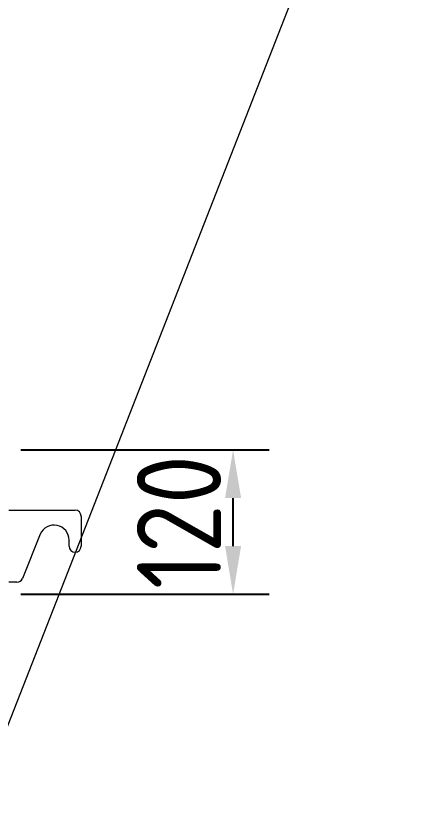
# Model space of a CAD drawing. Header units: millimetres. Extents: x 89051 to 95682, y -130338 to -125649.
# Drawn here: x 92974 to 93301, y -127202 to -126540 of the extents above; entities that cross this region are included whole.
import ezdxf

# ---------------------------------------------------------------- set-up
doc = ezdxf.new("R2010")
doc.units = ezdxf.units.MM
doc.header["$LTSCALE"] = 13
doc.linetypes.add('1 实线', pattern=[0])
doc.linetypes.add('CENTER', pattern=[50.8, 31.75, -6.35, 6.35, -6.35])
doc.layers.get('0').update_dxf_attribs({"color": 1, "linetype": 'CENTER'})
doc.layers.add('标注、文本', color=3, linetype='Continuous', lineweight=25)
doc.layers.add('铁心', color=3, linetype='Continuous', lineweight=0)
doc.styles.get("Standard").update_dxf_attribs({"font": 'gbenor.shx', "bigfont": 'gbcbig.shx'})
doc.dimstyles.new('1-15', dxfattribs={"dimscale": 20, "dimtxt": 3.5, "dimasz": 2, "dimexe": 1.5, "dimexo": 0.5, "dimgap": 0.5, "dimtad": 1, "dimtoh": 1, "dimdec": 1, "dimdsep": 46, "dimtxsty": 'Standard', "dimcen": 2.5, "dimclrd": 3, "dimclre": 3, "dimclrt": 3, "dimadec": 0, "dimazin": 2, "dimtfac": 1, "dimtdec": 1, "dimtmove": 0, "dimatfit": 2, "dimfxl": 1, "dimarcsym": 0})

# ---------------------------------------------------------------- blocks, each defined once
blk = doc.blocks.new('*D524')
at = {"layer": 'Defpoints', "color": 0, "transparency": 16777216}
for p in [(92968.43, -126901.08), (93154.76, -126901.08), (92968.43, -127021.08)]:
    blk.add_point(p, dxfattribs=at)
at = {"layer": '标注、文本', "color": 3, "lineweight": -2, "transparency": 16777216}
for p, q in [((92978.43, -126901.08), (93184.76, -126901.08)), ((93154.76, -126981.08), (93154.76, -126941.08)), ((92978.43, -127021.08), (93184.76, -127021.08))]:
    blk.add_line(p, q, dxfattribs=at)
at = {"layer": '标注、文本', "color": 3, "transparency": 16777216}
for points in [[(93148.09, -126941.08), (93161.43, -126941.08), (93154.76, -126901.08)], [(93148.09, -126981.08), (93161.43, -126981.08), (93154.76, -127021.08)]]:
    blk.add_solid(points, dxfattribs=at)
at = {"layer": '标注、文本', "color": 3, "transparency": 16777216, "insert": (93109.76, -126961.08), "char_height": 70, "attachment_point": 5, "rotation": 90}
blk.add_mtext('120', dxfattribs=at)

msp = doc.modelspace()

# ---------------------------------------------------------------- linework, layer by layer
at = {"color": 7, "linetype": '1 实线', "lineweight": 0}
for p, q in [((92968.43, -126951.08), (93023.43, -126951.08)), ((93028.43, -126956.08), (93028.43, -126981.08)), ((92994.47, -126971.1), (92979.69, -127007.94)), ((93018.43, -126981.08), (93018.43, -126976.08)), ((93023.43, -126986.08), (93023.43, -126986.08)), ((92975.05, -127011.08), (92968.43, -127011.08))]:
    msp.add_line(p, q, dxfattribs=at)
for centre, radius, start, end in [((93023.43, -126956.08), 5, 0, 90), ((93005.93, -126976.08), 12.5, 0, 156.51716), ((93023.43, -126981.08), 5, 180, 270), ((93023.43, -126981.08), 5, 270, 0), ((92975.05, -127006.08), 5, 270, 338.14563)]:
    msp.add_arc(centre, radius, start, end, dxfattribs=at)
at = {"layer": '铁心'}
msp.add_lwpolyline([(92878.93, -127356.25), (93301.07, -126277.21), (93301.07, -126277.21)], dxfattribs=at)

# ---------------------------------------------------------------- dimensions: what is measured, and where the dimension line sits
at = {"layer": '标注、文本'}
dim = msp.add_linear_dim(base=(93154.76, -126901.08), p1=(92968.43, -127021.08), p2=(92968.43, -126901.08), angle=90, dimstyle='1-15', dxfattribs=at)
dim.commit()
dim.dimension.update_dxf_attribs({"geometry": '*D524', "text_midpoint": (93109.76, -126961.08)})

doc.saveas('drawing.dxf')
